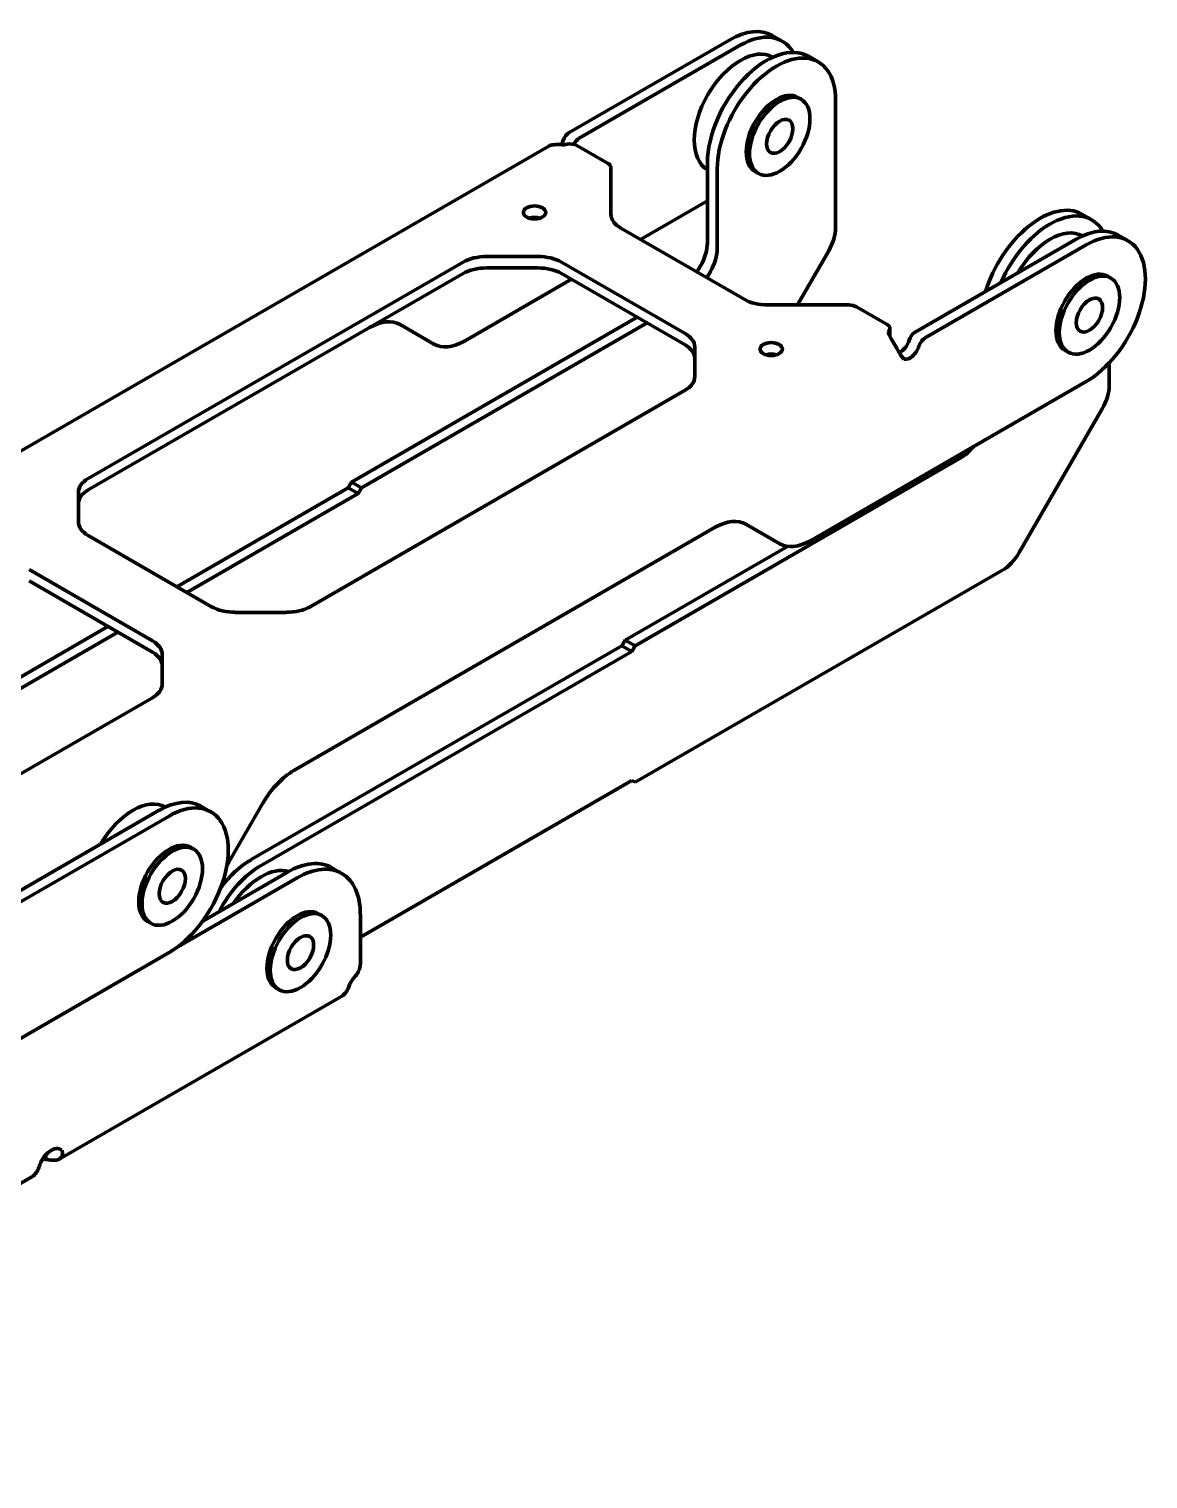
# Model space of a CAD drawing. Header units: millimetres. Extents: x 0 to 1189, y 0 to 841.
# Drawn here: x 736.3 to 856.7, y 325 to 481 of the extents above; entities that cross this region are included whole.
import ezdxf

# ---------------------------------------------------------------- set-up
doc = ezdxf.new("R2010")
doc.units = ezdxf.units.MM
doc.header["$LTSCALE"] = 0.75
doc.layers.add('Visible', color=7, linetype='Continuous', lineweight=70)

msp = doc.modelspace()

# ---------------------------------------------------------------- linework, layer by layer
at = {"layer": 'Visible', "extrusion": (0, 0.816497, 0.57735)}
for p, q in [((794.413, 469.866), (811.746, 479.873)), ((812.807, 479.261), (795.473, 469.253)), ((817.307, 479.706), (816.246, 480.319)), ((820.135, 478.074), (821.195, 477.461)), ((819.349, 473.447), (818.995, 473.651)), ((823.059, 459.653), (823.059, 473.341)), ((792.229, 468.416), (655.371, 389.402)), ((798.543, 466.57), (795.243, 468.474)), ((809.271, 466.605), (809.271, 458.025)), ((798.894, 461.067), (798.894, 466.08)), ((810.331, 465.993), (810.331, 457.412)), ((814.749, 465.479), (814.395, 465.683)), ((809.271, 462.522), (802.076, 458.369)), ((849.557, 461.086), (850.618, 460.474)), ((813.226, 451.931), (799.949, 459.597)), ((853.446, 458.841), (854.507, 458.229)), ((818.952, 451.322), (822.314, 457.144)), ((848.946, 458.395), (831.613, 448.388)), ((850.007, 457.783), (832.674, 447.776)), ((742.673, 432.645), (782.991, 455.923)), ((785.536, 456.531), (791.039, 456.531)), ((793.585, 455.923), (806.862, 448.257)), ((808.525, 455.516), (808.148, 454.863)), ((742.673, 431.421), (782.991, 454.698)), ((794.652, 454.082), (783.148, 447.44)), ((785.536, 455.307), (791.039, 455.307)), ((793.585, 454.698), (806.862, 447.032)), ((809.586, 454.903), (809.209, 454.251)), ((852.661, 454.214), (852.307, 454.418)), ((824.455, 451.322), (815.772, 451.322)), ((828.603, 449.214), (825.303, 451.119)), ((801.722, 450), (771.004, 432.264)), ((802.783, 449.387), (772.064, 431.652)), ((776.218, 449.209), (779.848, 447.113)), ((828.896, 447.967), (828.896, 448.806)), ((807.917, 446.787), (807.917, 443.61)), ((848.061, 446.247), (847.707, 446.451)), ((852.482, 442.666), (852.482, 445.093)), ((820.348, 425.962), (850.007, 443.086)), ((806.862, 442.14), (766.545, 418.863)), ((842.802, 424.682), (851.736, 440.157)), ((836.578, 434.925), (801.487, 414.665)), ((770.65, 431.652), (771.004, 432.264)), ((771.004, 432.264), (772.064, 431.652)), ((741.619, 427.998), (741.619, 431.176)), ((752.225, 421.014), (770.65, 431.652)), ((771.711, 431.039), (753.286, 420.402)), ((770.65, 431.652), (771.711, 431.039)), ((772.064, 431.652), (771.711, 431.039)), ((813.418, 427.731), (817.048, 425.636)), ((755.951, 418.863), (742.673, 426.529)), ((764.774, 401.225), (810.118, 427.405)), ((817.878, 425.353), (800.426, 415.277)), ((736.309, 422.855), (749.587, 415.189)), ((801.487, 399.968), (841.002, 422.782)), ((736.309, 421.63), (749.587, 413.964)), ((763.999, 418.254), (758.496, 418.254)), ((730.782, 408.634), (744.8, 416.727)), ((745.861, 416.115), (731.842, 408.022)), ((800.073, 414.665), (800.426, 415.277)), ((800.426, 415.277), (801.487, 414.665)), ((750.641, 413.719), (750.641, 410.542)), ((760.205, 391.647), (800.073, 414.665)), ((801.134, 414.052), (761.265, 391.034)), ((800.073, 414.665), (801.134, 414.052)), ((801.487, 414.665), (801.134, 414.052)), ((749.587, 409.072), (709.269, 385.795)), ((771.943, 383.318), (801.134, 400.172)), ((801.134, 400.172), (801.487, 399.968)), ((670.144, 350.673), (750.305, 396.954)), ((751.366, 396.342), (671.205, 350.061)), ((754.805, 397.4), (755.866, 396.787)), ((757.844, 391.454), (761.474, 397.741)), ((754.019, 392.773), (753.666, 392.977)), ((754.988, 385.042), (764.094, 390.299)), ((768.894, 390.775), (769.954, 390.163)), ((765.154, 389.687), (752.312, 382.272)), ((767.808, 385.628), (767.454, 385.832)), ((771.943, 380.352), (771.943, 385.768)), ((749.419, 384.805), (749.066, 385.009)), ((676.477, 338.407), (751.366, 381.645)), ((763.208, 377.661), (762.854, 377.865)), ((770.031, 377.015), (739.626, 359.46)), ((739.575, 360.533), (739.826, 360.388)), ((738.129, 359.897), (738.129, 359.408)), ((680.301, 325.021), (736.611, 357.531))]:
    msp.add_line(p, q, dxfattribs=at)
at = {"layer": 'Visible', "extrusion": (-4e-16, -1e-16, -1)}
for centre, major_axis, start_param, end_param in [((811.746, 472.525), (4.5, 7.794), -0.7853982, 0), ((812.807, 471.912), (4.5, 7.794), -0.7853982, 0.3196507), ((850.007, 450.434), (2.3, 3.984), 3.1415927, 6.2831853), ((764.774, 395.836), (3.3, 5.716), 4.712389, 5.4977871)]:
    msp.add_ellipse(centre, major_axis=major_axis, ratio=0.5773503, start_param=start_param, end_param=end_param, dxfattribs=at)
at = {"layer": 'Visible'}
for centre, major_axis, start_param, end_param in [((812.807, 471.912), (3.5, 6.062), 0.0000894, 3.1312976), ((815.635, 470.279), (4.5, 7.794), 0, 2.3561945), ((816.695, 469.667), (4.5, 7.794), -0.7853982, 2.3561945), ((792.792, 468.93), (0.75, 1.299), -1.5168358, -1.196915), ((794.536, 468.066), (-1, 0), 3.9269908, 5.0862703), ((797.694, 466.08), (-1.2, 0), 3.1415927, 3.9269908), ((845.057, 453.292), (4.5, 7.794), 0, 1.9567693), ((846.118, 452.68), (4.5, 7.794), -0.3196873, 1.7671635), ((820.514, 458.183), (1.8, 3.118), -1.5707963, -0.7853982), ((846.118, 452.68), (3.5, 6.062), 0, 1.5605915), ((848.946, 451.047), (4.5, 7.794), 0, 0.7853982), ((850.007, 450.434), (4.5, 7.794), 3.9269908, 7.0685835), ((806.725, 456.555), (1.8, 3.118), 4.712389, 5.4977871), ((824.455, 450.629), (-1.2, 0), 3.9269908, 4.712389), ((827.896, 448.806), (-1, 0), 2.7677113, 3.9269908), ((831.613, 447.571), (0.5, 0.866), 0.7853982, 1.9446776), ((832.674, 446.959), (0.5, 0.866), 0.7853982, 1.9446776), ((829.993, 447.453), (0.75, 1.299), 3.8483757, 5.0862703), ((849.936, 441.196), (1.8, 3.118), -1.5707963, -0.7853982), ((820.348, 431.351), (3.3, 5.716), 3.1415927, 3.9269908), ((841.002, 425.721), (1.8, 3.118), 3.9269908, 4.712389), ((747.477, 391.238), (3.5, 6.062), 0, 1.5605915), ((750.305, 389.605), (4.5, 7.794), 0, 0.7853982), ((751.366, 388.993), (4.5, 7.794), 3.9269908, 7.0685835), ((760.205, 384.706), (4.25, 7.361), 0.7853982, 1.3621122), ((761.265, 384.094), (4.25, 7.361), 0.7853982, 1.6369406), ((754.544, 393.359), (3.3, 5.716), 4.6369469, 4.712389), ((761.265, 384.094), (3.5, 6.062), 0.1413869, 1.4288993), ((764.094, 382.461), (4.8, 8.314), 0, 0.7853982), ((765.154, 381.849), (4.8, 8.314), -0.7853982, 0.7853982), ((771.094, 379.862), (0.6, 1.039), 4.3113876, 5.4977871), ((737.878, 358.262), (2, 0), 1.4447574, 1.6267393), ((736.611, 358.511), (0.6, 1.039), 3.9269908, 5.1133904)]:
    msp.add_ellipse(centre, major_axis=major_axis, ratio=0.5773503, start_param=start_param, end_param=end_param, dxfattribs=at)
at = {"layer": 'Visible', "extrusion": (-1e-16, -2e-16, -1)}
for centre, major_axis, start_param, end_param in [((816.695, 469.667), (2.3, 3.984), 3.1415927, 6.2831853), ((791.039, 454.453), (3.6, 0), -1.5707963, -0.7853982), ((791.039, 453.228), (3.6, 0), -1.5707963, -0.7853982), ((831.054, 446.84), (0.75, 1.299), 1.196915, 2.971124), ((836.578, 437.864), (1.8, 3.118), 1.8228492, 2.3561945), ((765.508, 381.645), (2.3, 3.984), 1.5707963, 7.8539816), ((771.943, 377.93), (1, 1.732), 4.5863501, 5.1133904), ((738.708, 358.742), (1, 1.732), 4.3113876, 6.4092242)]:
    msp.add_ellipse(centre, major_axis=major_axis, ratio=0.5773503, start_param=start_param, end_param=end_param, dxfattribs=at)
at = {"layer": 'Visible', "extrusion": (-3e-16, -1e-16, -1)}
for centre in [(817.049, 469.463), (850.361, 450.23)]:
    msp.add_ellipse(centre, major_axis=(2.3, 3.984), ratio=0.5773503, start_param=1.5707963, end_param=7.8539816, dxfattribs=at)
at = {"layer": 'Visible'}
for centre in [(817.049, 469.463), (850.361, 450.23), (751.719, 388.789), (765.508, 381.645)]:
    msp.add_ellipse(centre, major_axis=(1, 1.732), ratio=0.5773503, dxfattribs=at)
at = {"layer": 'Visible', "extrusion": (-3e-16, -2e-16, -1)}
msp.add_ellipse((794.413, 469.049), major_axis=(0.5, 0.866), ratio=0.5773503, start_param=4.3385077, end_param=5.4977871, dxfattribs=at)
at = {"layer": 'Visible', "extrusion": (-1e-16, -1e-16, -1)}
for centre, major_axis, start_param, end_param in [((793.623, 469.41), (1.5, 0), 1.196915, 1.4003277), ((785.536, 454.453), (3.6, 0), 3.9269908, 4.712389), ((785.536, 453.228), (3.6, 0), 3.9269908, 4.712389), ((751.366, 388.993), (2.3, 3.984), 3.1415927, 6.2831853)]:
    msp.add_ellipse(centre, major_axis=major_axis, ratio=0.5773503, start_param=start_param, end_param=end_param, dxfattribs=at)
at = {"layer": 'Visible', "extrusion": (-2e-16, -2e-16, -1)}
for centre, major_axis, start_param, end_param in [((795.473, 468.437), (0.5, 0.866), 4.5726513, 5.4977871), ((802.494, 461.067), (-3.6, 0), -0.7853982, 0), ((807.786, 455.943), (1.8, 3.118), 0.7853982, 1.5707963), ((804.317, 446.787), (3.6, 0), -0.7853982, 0), ((804.317, 445.562), (3.6, 0), -0.7853982, 0), ((804.317, 443.61), (-3.6, 0), 3.1415927, 3.9269908), ((758.496, 420.333), (-3.6, 0), -1.5707963, -0.7853982), ((747.041, 413.719), (-3.6, 0), 2.3561945, 3.1415927), ((747.041, 412.494), (-3.6, 0), 2.3561945, 3.1415927)]:
    msp.add_ellipse(centre, major_axis=major_axis, ratio=0.5773503, start_param=start_param, end_param=end_param, dxfattribs=at)
at = {"layer": 'Visible', "extrusion": (-2e-16, -3e-16, -1)}
for centre, major_axis, start_param, end_param in [((790.678, 461.275), (-1.2, 0), 4.712389, 10.9955743), ((830.223, 448.279), (-1.5, 0), 0.1704686, 0.3738813), ((816.133, 446.578), (-1.2, 0), 4.712389, 10.9955743), ((745.219, 431.176), (3.6, 0), 3.1415927, 3.9269908), ((745.219, 429.951), (3.6, 0), 3.1415927, 3.9269908), ((810.118, 422.016), (3.3, 5.716), -0.7853982, 0)]:
    msp.add_ellipse(centre, major_axis=major_axis, ratio=0.5773503, start_param=start_param, end_param=end_param, dxfattribs=at)
at = {"layer": 'Visible', "extrusion": (-3e-16, -3e-16, -1)}
msp.add_ellipse((790.678, 460.051), major_axis=(1.2, 0), ratio=0.5773503, start_param=4.225694, end_param=5.1990839, dxfattribs=at)
at = {"layer": 'Visible', "extrusion": (-1e-16, -3e-16, -1)}
msp.add_ellipse((815.772, 453.401), major_axis=(-3.6, 0), ratio=0.5773503, start_param=4.712389, end_param=5.4977871, dxfattribs=at)
at = {"layer": 'Visible', "extrusion": (-2e-16, -1e-16, -1)}
for centre, major_axis, start_param, end_param in [((772.918, 443.493), (3.3, 5.716), -0.7853982, 0), ((783.148, 452.829), (3.3, 5.716), 2.3561945, 3.1415927), ((816.133, 445.354), (1.2, 0), 4.225694, 5.1990839), ((763.999, 420.333), (3.6, 0), 0.7853982, 1.5707963), ((747.041, 410.542), (3.6, 0), 0, 0.7853982), ((765.154, 381.849), (2.3, 3.984), 3.1415927, 6.2831853)]:
    msp.add_ellipse(centre, major_axis=major_axis, ratio=0.5773503, start_param=start_param, end_param=end_param, dxfattribs=at)
at = {"layer": 'Visible', "extrusion": (0, -2e-16, -1)}
msp.add_ellipse((745.219, 427.998), major_axis=(3.6, 0), ratio=0.5773503, start_param=2.3561945, end_param=3.1415927, dxfattribs=at)
at = {"layer": 'Visible', "extrusion": (-3e-16, 0, -1)}
msp.add_ellipse((751.719, 388.789), major_axis=(2.3, 3.984), ratio=0.5773503, start_param=1.5707963, end_param=7.8539816, dxfattribs=at)
at = {"layer": 'Visible'}
for points, knots in [([(793.878, 468.556), (793.396, 468.568), (792.824, 468.624), (792.435, 468.504), (792.358, 468.48), (792.29, 468.45), (792.232, 468.414)], [-3.68594258, -3.68594258, -3.68594258, -3.68594258, -2.88666781, -2.88666781, -2.88666781, -2.73007581, -2.73007581, -2.73007581, -2.73007581]), ([(830.442, 445.486), (830.211, 445.643), (829.974, 446.068), (829.675, 446.589), (829.393, 447.08), (829.071, 447.604), (828.891, 447.975), (828.806, 448.153), (828.754, 448.301), (828.745, 448.426)], [-2.1151463, -2.1151463, -2.1151463, -2.1151463, -1.3158715, -1.3158715, -1.3158715, -0.5631264, -0.5631264, -0.5631264, -0.2034127, -0.2034127, -0.2034127, -0.2034127]), ([(739.826, 360.388), (740.009, 360.074), (739.97, 359.685), (739.664, 359.484), (739.355, 359.28), (738.799, 359.288), (738.247, 359.386), (738.208, 359.393), (738.168, 359.4), (738.129, 359.408)], [-1.8457588, -1.8457588, -1.8457588, -1.8457588, -1.2119136, -1.2119136, -1.2119136, -0.5726089, -0.5726089, -0.5726089, -0.5270403, -0.5270403, -0.5270403, -0.5270403])]:
    msp.add_open_spline(points, degree=3, knots=knots, dxfattribs=at)
at = {"layer": 'Visible', "extrusion": (2.818e-12, -7.765e-13, -1)}
msp.add_open_spline([(770.031, 377.015), (770.344, 377.198), (770.601, 377.665), (770.785, 378.172), (770.798, 378.209), (770.812, 378.247), (770.825, 378.285)], degree=3, knots=[-1.18639955, -1.18639955, -1.18639955, -1.18639955, -0.57260895, -0.57260895, -0.57260895, -0.52704027, -0.52704027, -0.52704027, -0.52704027], dxfattribs=at)

doc.saveas('drawing.dxf')
